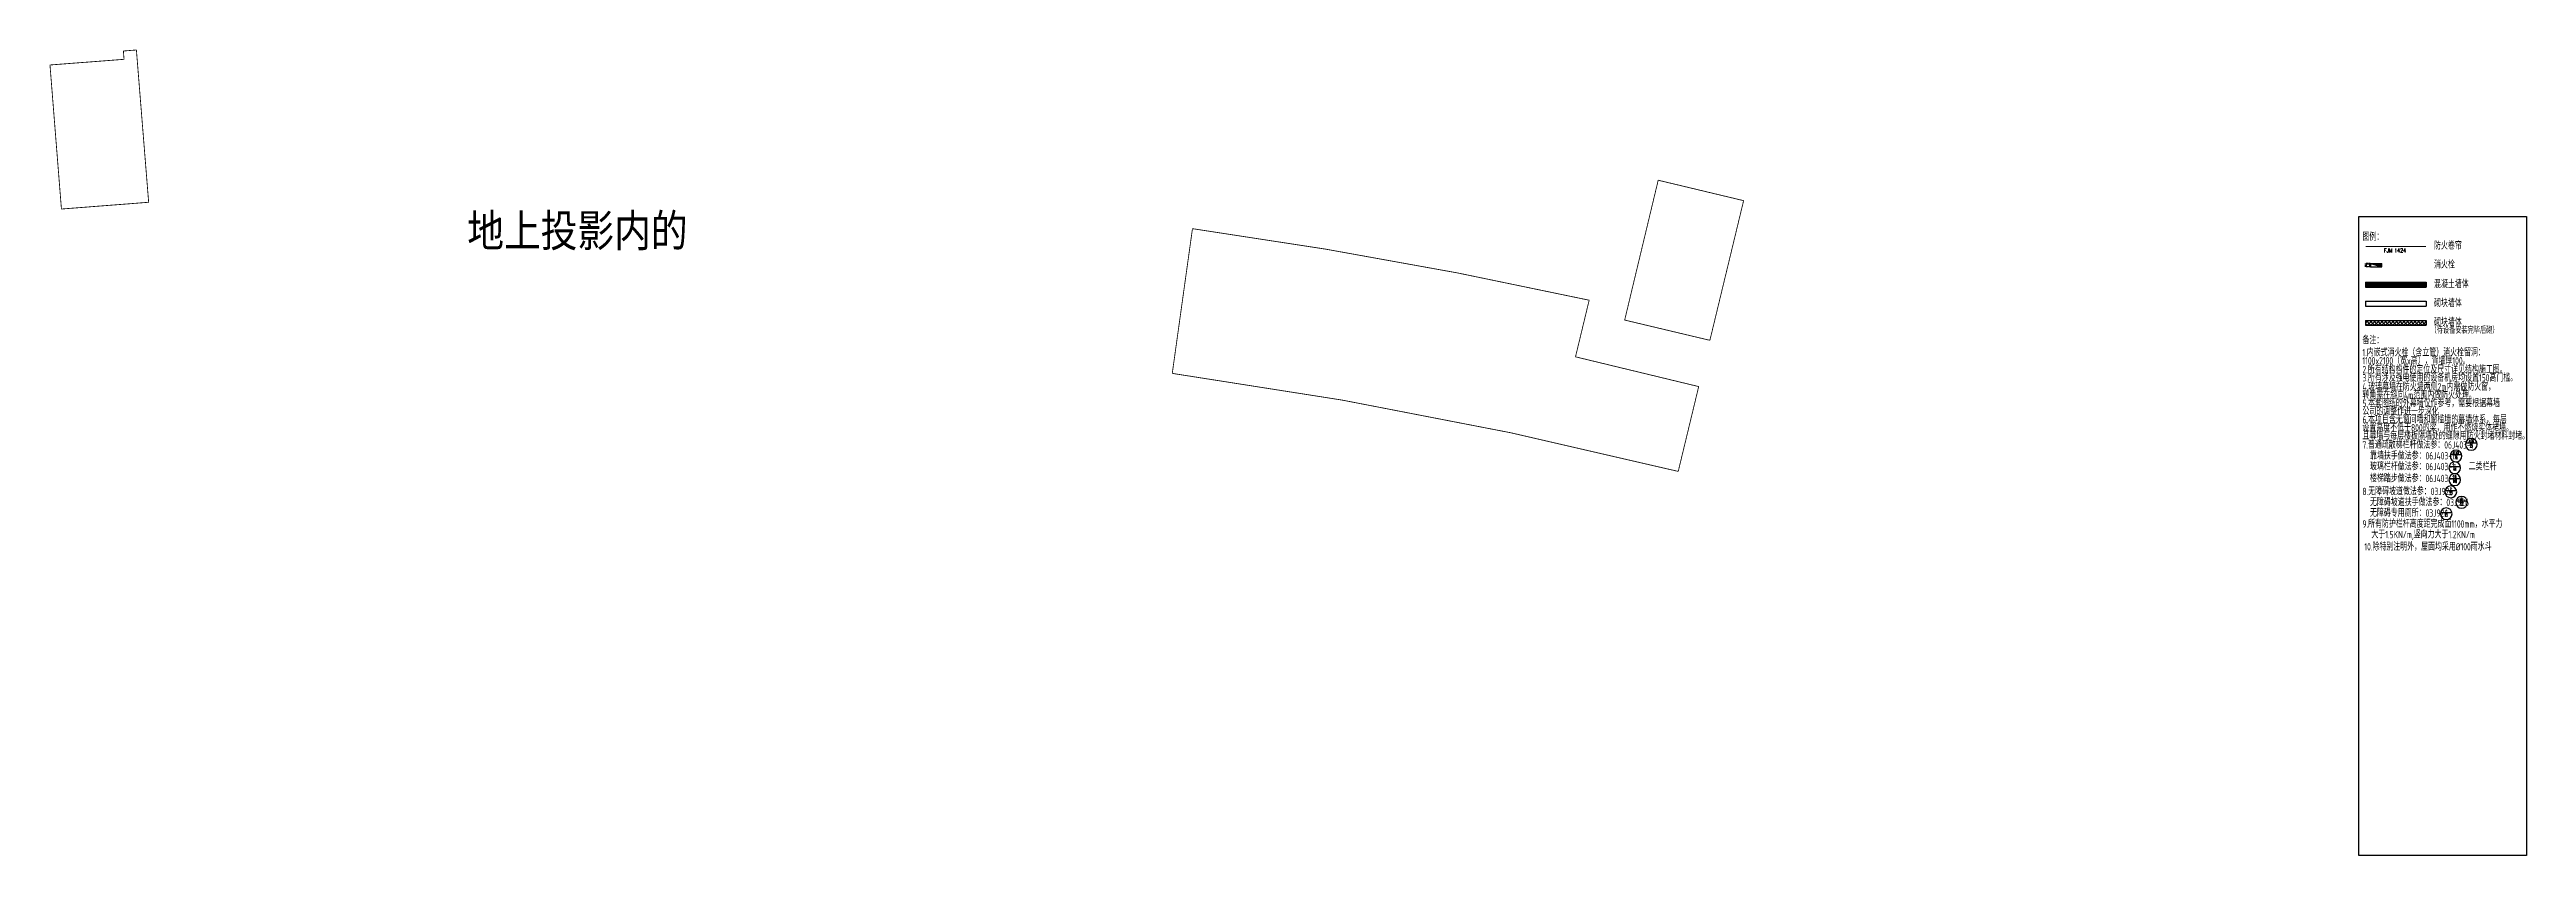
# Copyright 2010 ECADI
# Model space of a CAD drawing. Header units: millimetres. Extents: x 11536546 to 24947533, y -12764720 to -6308891.
# Drawn here: x 11536546 to 11688250, y -6426420 to -6377057 of the extents above; entities that cross this region are included whole.
import ezdxf
from ezdxf.enums import TextEntityAlignment as Align

# ---------------------------------------------------------------- set-up
doc = ezdxf.new("R2010")
doc.units = ezdxf.units.MM
doc.header["$LTSCALE"] = 10
doc.linetypes.add('DASHED2', pattern=[0.375, 0.25, -0.125])
doc.linetypes.add('HIDDEN', pattern=[0.375, 0.25, -0.125])
for name, color, linetype in [('A-DIMS-100', 1, 'Continuous'), ('A-EQPM', 55, 'Continuous'), ('A-HATH-GRAY', 8, 'Continuous'), ('A-STRS', 50, 'Continuous'), ('A-SYMB', 4, 'Continuous'), ('A-SYMB-AREA', 4, 'Continuous'), ('A-SYMB-DOOR', 3, 'Continuous'), ('A-SYMB-DOOR1', 3, 'Continuous'), ('A-SYMB-DOOR2', 3, 'Continuous'), ('A-SYMB-DOOR3', 3, 'Continuous'), ('A-SYMB-NAME', 4, 'Continuous'), ('A-WALL-CONC', 6, 'Continuous'), ('A2-RI-F5$0$面积', 6, 'Continuous')]:
    doc.layers.add(name, color=color, linetype=linetype)
doc.layers.add('A2-RI-F5$0$A-TEXT', color=4, linetype='Continuous', lineweight=9)
doc.styles.add('A2-RI-F5$0$HZTXT', font='hzs-1.shx', dxfattribs={"width": 0.7, "bigfont": 'hztxt.shx'})
doc.styles.add('ECADI', font='hzs.shx', dxfattribs={"width": 0.7, "bigfont": 'hztxt.shx'})
doc.styles.add('ECADI-TXT', font='simplex.shx', dxfattribs={"bigfont": 'hztxt.shx'})

# ---------------------------------------------------------------- blocks, each defined once
blk = doc.blocks.new('A2-RI-F5')
at = {"layer": 'A2-RI-F5$0$面积', "const_width": 50}
blk.add_lwpolyline([(11536573, -6378003), (11541109, -6377656), (11541069, -6377147), (11541866, -6377084), (11542616, -6386412), (11537274, -6386826)], close=True, dxfattribs=at)
blk.add_lwpolyline([(11638222, -6394864), (11633018, -6393626), (11635072, -6385061), (11640303, -6386313), (11638237, -6394867)], dxfattribs=at)
blk.add_lwpolyline([(11630843, -6392410, 0.0194025), (11606547, -6388028), (11605310, -6396892, -0.0265627), (11636298, -6402896), (11637552, -6397701), (11630007, -6395878)], format="xyb", close=True, dxfattribs=at)
at = {"layer": 'A2-RI-F5$0$A-TEXT', "style": 'A2-RI-F5$0$HZTXT'}
blk.add_text('地上投影内的', height=2250, dxfattribs=at).set_placement((11562129, -6389354))
blk = doc.blocks.new('ECADI-TAG-ROOM')
at = {"layer": 'A-SYMB-AREA', "style": 'ECADI', "width": 0.7}
blk.add_attdef('340M2', text='', height=2.5, dxfattribs=at).set_placement((7.2, -1.7), align=Align.MIDDLE_LEFT)
at = {"layer": 'A-SYMB-NAME', "style": 'ECADI', "width": 0.7}
blk.add_attdef('CHINESENAME', (-5.1, 0.1), '', height=4.5, dxfattribs=at)
blk = doc.blocks.new('ECADI-TAG-DOOR')
at = {"layer": 'A-SYMB-DOOR', "style": 'ECADI-TXT', "width": 0.7, "flags": 1}
for tag, p in [('洞口尺寸(宽X高)', (-6.4, 1.6)), ('备注', (-6.4, -1.2))]:
    blk.add_attdef(tag, p, '', height=2.5, dxfattribs=at)
at = {"layer": 'A-SYMB-DOOR', "style": 'ECADI-TXT', "width": 0.7}
for tag, p in [('门窗主编号1', (-6.4, 7.3)), ('门窗主编号2', (2.1, 7.3))]:
    blk.add_attdef(tag, p, '', height=2.5, dxfattribs=at)
at = {"layer": 'A-SYMB-DOOR1', "style": 'ECADI-TXT', "width": 0.7}
blk.add_attdef('门窗辅编号1', (-6.4, 4.4), '', height=2.5, dxfattribs=at)
at = {"layer": 'A-SYMB-DOOR2', "style": 'ECADI-TXT', "width": 0.7}
blk.add_attdef('门窗辅编号2', (-2.9, 4.4), '', height=2.5, dxfattribs=at)
at = {"layer": 'A-SYMB-DOOR3', "style": 'ECADI-TXT', "width": 0.7}
blk.add_attdef('门窗辅编号3', (2.3, 4.4), '', height=2.5, dxfattribs=at)
blk = doc.blocks.new('hydrant')
at = {"layer": 'A-EQPM'}
blk.add_hatch(color=256, dxfattribs=at).paths.add_polyline_path([(200, 0), (0, 0), (0, -700)])
for p, q in [((200, 0), (0, 0)), ((0, -700), (0, 0)), ((0, -700), (200, 0)), ((0, -700), (200, -700)), ((200, -700), (200, 0))]:
    blk.add_line(p, q, dxfattribs=at)
at = {"layer": 'A-EQPM', "linetype": 'HIDDEN', "lineweight": -2, "ltscale": 0.2}
for p, q in [((0, -700), (0, -1000)), ((200, -1000), (0, -1000)), ((200, -700), (200, -1000))]:
    blk.add_line(p, q, dxfattribs=at)
at = {"layer": 'A-EQPM'}
blk.add_circle((100, -850), 100, dxfattribs=at)
blk = doc.blocks.new('ECADI-TAG-DWGREF')
at = {"color": 1}
blk.add_line((-5.9, 1.1), (5.9, 1.1), dxfattribs=at)
blk.add_circle((0, 0), 6, dxfattribs=at)
at = {"style": 'ECADI-TXT', "width": 0.7}
blk.add_attdef('88-888', text='', height=2.5, dxfattribs=at).set_placement((0, 0.3), align=Align.TOP_CENTER)
blk.add_attdef('88', text='', height=2.5, dxfattribs=at).set_placement((0, 2.1), align=Align.CENTER)

msp = doc.modelspace()

# ---------------------------------------------------------------- hatches: boundary and pattern name
at = {"layer": 'A-HATH-GRAY'}
h = msp.add_hatch(dxfattribs=at)
h.set_pattern_fill('ANSI37', color=256, scale=50)
h.set_pattern_definition([(45, (123.6, 0), (-112.2532015, 112.2532015), []), (135, (123.6, 0), (-112.2532015, -112.2532015), [])])
h.paths.add_polyline_path([(11682099, -6393945), (11682099, -6393645), (11678401, -6393645), (11678401, -6393945)])

# ---------------------------------------------------------------- linework, layer by layer
at = {"layer": 'A-DIMS-100'}
msp.add_line((11682099, -6391312), (11682099, -6391612), dxfattribs=at)
at = {"layer": 'A-HATH-GRAY', "const_width": 300}
msp.add_lwpolyline([(11682099, -6391462), (11678401, -6391462)], dxfattribs=at)
at = {"layer": 'A-STRS', "linetype": 'DASHED2', "ltscale": 2.5, "const_width": 50}
msp.add_lwpolyline([(11678401, -6389117), (11682099, -6389117)], dxfattribs=at)
at = {"layer": 'A-WALL-CONC'}
for p, q in [((11678401, -6391312), (11678401, -6391612)), ((11678401, -6391312), (11682099, -6391312)), ((11678401, -6391612), (11682099, -6391612)), ((11678401, -6392479), (11678401, -6392779)), ((11678401, -6392479), (11682099, -6392479)), ((11678401, -6392779), (11682099, -6392779)), ((11682099, -6392479), (11682099, -6392779)), ((11678401, -6393645), (11678401, -6393945)), ((11678401, -6393645), (11682099, -6393645)), ((11678401, -6393945), (11682099, -6393945)), ((11682099, -6393645), (11682099, -6393945))]:
    msp.add_line(p, q, dxfattribs=at)
at = {"layer": 'Defpoints'}
msp.add_lwpolyline([(11677979, -6387285), (11688250, -6387285), (11688250, -6426420), (11677979, -6426420)], close=True, dxfattribs=at)

# ---------------------------------------------------------------- block references
msp.add_blockref('A2-RI-F5', (0, 0))
at = {"layer": 'A-EQPM', "rotation": 270}
msp.add_blockref('hydrant', (11679401, -6390166), dxfattribs=at)
at = {"layer": 'A-SYMB'}
ref = msp.add_blockref('ECADI-TAG-ROOM', (11678717, -6388770), dxfattribs=dict(at, xscale=100, yscale=100, zscale=100))
ref.add_attrib('CHINESENAME', '图例：', (11678204, -6388761), dxfattribs={"layer": 'A-SYMB-NAME', "height": 450, "style": 'ECADI', "width": 0.7})
ref = msp.add_blockref('ECADI-TAG-ROOM', (11683099, -6389311), dxfattribs=dict(at, xscale=100, yscale=100, zscale=100))
ref.add_attrib('CHINESENAME', '防火卷帘', (11682587, -6389302), dxfattribs={"layer": 'A-SYMB-NAME', "height": 450, "style": 'ECADI', "width": 0.7})
ref = msp.add_blockref('ECADI-TAG-ROOM', (11683099, -6390472), dxfattribs=dict(at, xscale=100, yscale=100, zscale=100))
ref.add_attrib('CHINESENAME', '消火栓', (11682587, -6390463), dxfattribs={"layer": 'A-SYMB-NAME', "height": 450, "style": 'ECADI', "width": 0.7})
ref = msp.add_blockref('ECADI-TAG-ROOM', (11683099, -6391669), dxfattribs=dict(at, xscale=100, yscale=100, zscale=100))
ref.add_attrib('CHINESENAME', '混凝土墙体', (11682587, -6391660), dxfattribs={"layer": 'A-SYMB-NAME', "height": 450, "style": 'ECADI', "width": 0.7})
ref = msp.add_blockref('ECADI-TAG-ROOM', (11683099, -6392835), dxfattribs=dict(at, xscale=100, yscale=100, zscale=100))
ref.add_attrib('CHINESENAME', '砌块墙体', (11682587, -6392826), dxfattribs={"layer": 'A-SYMB-NAME', "height": 450, "style": 'ECADI', "width": 0.7})
ref = msp.add_blockref('ECADI-TAG-ROOM', (11683099, -6394001), dxfattribs=dict(at, xscale=100, yscale=100, zscale=100))
ref.add_attrib('CHINESENAME', '砌块墙体', (11682587, -6393992), dxfattribs={"layer": 'A-SYMB-NAME', "height": 450, "style": 'ECADI', "width": 0.7})
ref.add_attrib('340M2', '（待设备安装完毕后砌）', dxfattribs={"layer": 'A-SYMB-AREA', "height": 400, "style": 'ECADI', "width": 0.7}).set_placement((11682379, -6394252), align=Align.MIDDLE_LEFT)
ref = msp.add_blockref('ECADI-TAG-ROOM', (11678717, -6395102), dxfattribs=dict(at, xscale=100, yscale=100, zscale=100))
ref.add_attrib('CHINESENAME', '备注：', (11678204, -6395094), dxfattribs={"layer": 'A-SYMB-NAME', "height": 450, "style": 'ECADI', "width": 0.7})
ref = msp.add_blockref('ECADI-TAG-ROOM', (11678717, -6395852), dxfattribs=dict(at, xscale=99.99999999999997, yscale=99.99999999999997, zscale=99.99999999999997))
ref.add_attrib('CHINESENAME', '1.内嵌式消火栓（含立管）消火栓留洞：', (11678204, -6395843), dxfattribs={"layer": 'A-SYMB-NAME', "height": 450, "style": 'ECADI', "width": 0.7})
ref = msp.add_blockref('ECADI-TAG-ROOM', (11678717, -6396352), dxfattribs=dict(at, xscale=99.99999999999997, yscale=99.99999999999997, zscale=99.99999999999997))
ref.add_attrib('CHINESENAME', '1100x2100（宽x高），背墙厚100。', (11678204, -6396343), dxfattribs={"layer": 'A-SYMB-NAME', "height": 450, "style": 'ECADI', "width": 0.7})
ref = msp.add_blockref('ECADI-TAG-ROOM', (11678717, -6396899), dxfattribs=dict(at, xscale=99.99999999999997, yscale=99.99999999999997, zscale=99.99999999999997))
ref.add_attrib('CHINESENAME', '2.所有结构构件的定位及尺寸详见结构施工图。', (11678204, -6396890), dxfattribs={"layer": 'A-SYMB-NAME', "height": 450, "style": 'ECADI', "width": 0.7})
ref = msp.add_blockref('ECADI-TAG-ROOM', (11678717, -6397399), dxfattribs=dict(at, xscale=99.99999999999997, yscale=99.99999999999997, zscale=99.99999999999997))
ref.add_attrib('CHINESENAME', '3.所有涉及强电使用的设备机房均设置150高门槛。', (11678204, -6397390), dxfattribs={"layer": 'A-SYMB-NAME', "height": 450, "style": 'ECADI', "width": 0.7})
ref = msp.add_blockref('ECADI-TAG-ROOM', (11678717, -6398456), dxfattribs=dict(at, xscale=99.99999999999997, yscale=99.99999999999997, zscale=99.99999999999997))
ref.add_attrib('CHINESENAME', '转角需在斜向4m范围内做防火处理。', (11678204, -6398447), dxfattribs={"layer": 'A-SYMB-NAME', "height": 450, "style": 'ECADI', "width": 0.7})
ref = msp.add_blockref('ECADI-TAG-ROOM', (11678717, -6397956), dxfattribs=dict(at, xscale=99.99999999999997, yscale=99.99999999999997, zscale=99.99999999999997))
ref.add_attrib('CHINESENAME', '4.玻璃幕墙在防火墙两侧2m内需做防火窗，', (11678204, -6397947), dxfattribs={"layer": 'A-SYMB-NAME', "height": 450, "style": 'ECADI', "width": 0.7})
ref = msp.add_blockref('ECADI-TAG-ROOM', (11678717, -6398956), dxfattribs=dict(at, xscale=99.99999999999997, yscale=99.99999999999997, zscale=99.99999999999997))
ref.add_attrib('CHINESENAME', '5.本套图纸的外幕墙仅作参考，需要根据幕墙', (11678204, -6398947), dxfattribs={"layer": 'A-SYMB-NAME', "height": 450, "style": 'ECADI', "width": 0.7})
ref = msp.add_blockref('ECADI-TAG-ROOM', (11678717, -6400455), dxfattribs=dict(at, xscale=99.99999999999997, yscale=99.99999999999997, zscale=99.99999999999997))
ref.add_attrib('CHINESENAME', '设置高度不低于800的梁，用作不燃烧实体裙墙。', (11678204, -6400446), dxfattribs={"layer": 'A-SYMB-NAME', "height": 450, "style": 'ECADI', "width": 0.7})
ref = msp.add_blockref('ECADI-TAG-ROOM', (11678717, -6399456), dxfattribs=dict(at, xscale=99.99999999999997, yscale=99.99999999999997, zscale=99.99999999999997))
ref.add_attrib('CHINESENAME', '公司的调整作进一步深化', (11678204, -6399447), dxfattribs={"layer": 'A-SYMB-NAME', "height": 450, "style": 'ECADI', "width": 0.7})
ref = msp.add_blockref('ECADI-TAG-ROOM', (11678717, -6399955), dxfattribs=dict(at, xscale=99.99999999999997, yscale=99.99999999999997, zscale=99.99999999999997))
ref.add_attrib('CHINESENAME', '6.本项目含无窗间墙和窗槛墙的幕墙体系，每层', (11678204, -6399946), dxfattribs={"layer": 'A-SYMB-NAME', "height": 450, "style": 'ECADI', "width": 0.7})
ref = msp.add_blockref('ECADI-TAG-ROOM', (11678717, -6400955), dxfattribs=dict(at, xscale=99.99999999999997, yscale=99.99999999999997, zscale=99.99999999999997))
ref.add_attrib('CHINESENAME', '且幕墙与每层楼板隔墙处的缝隙用防火封堵材料封堵。', (11678204, -6400946), dxfattribs={"layer": 'A-SYMB-NAME', "height": 450, "style": 'ECADI', "width": 0.7})
ref = msp.add_blockref('ECADI-TAG-ROOM', (11678717, -6401507), dxfattribs=dict(at, xscale=99.99999999999997, yscale=99.99999999999997, zscale=99.99999999999997))
ref.add_attrib('CHINESENAME', '7.普通疏散梯栏杆做法参：06J403-1', (11678204, -6401498), dxfattribs={"layer": 'A-SYMB-NAME', "height": 450, "style": 'ECADI', "width": 0.7})
ref = msp.add_blockref('ECADI-TAG-ROOM', (11679179, -6402174), dxfattribs=dict(at, xscale=99.99999999999997, yscale=99.99999999999997, zscale=99.99999999999997))
ref.add_attrib('CHINESENAME', '靠墙扶手做法参：06J403-1', (11678667, -6402165), dxfattribs={"layer": 'A-SYMB-NAME', "height": 450, "style": 'ECADI', "width": 0.7})
ref = msp.add_blockref('ECADI-TAG-DWGREF', (11683937, -6401952), dxfattribs=dict(at, xscale=-60, yscale=60, zscale=60))
ref.add_attrib('88-888', '76', dxfattribs={"layer": '0', "height": 210, "style": 'ECADI-TXT', "width": 0.4}).set_placement((11683937, -6401934), align=Align.TOP_CENTER)
ref.add_attrib('88', 'K10', dxfattribs={"layer": '0', "height": 150, "style": 'ECADI-TXT', "width": 0.7}).set_placement((11683934, -6401829), align=Align.CENTER)
ref = msp.add_blockref('ECADI-TAG-DWGREF', (11684870, -6401239), dxfattribs=dict(at, xscale=-60, yscale=60, zscale=60))
ref.add_attrib('88-888', '25', dxfattribs={"layer": '0', "height": 210, "style": 'ECADI-TXT', "width": 0.4}).set_placement((11684870, -6401220), align=Align.TOP_CENTER)
ref.add_attrib('88', 'A16', dxfattribs={"layer": '0', "height": 150, "style": 'ECADI-TXT', "width": 0.7}).set_placement((11684867, -6401116), align=Align.CENTER)
ref = msp.add_blockref('ECADI-TAG-ROOM', (11679179, -6403563), dxfattribs=dict(at, xscale=99.99999999999997, yscale=99.99999999999997, zscale=99.99999999999997))
ref.add_attrib('CHINESENAME', '楼梯踏步做法参：06J403-1', (11678667, -6403554), dxfattribs={"layer": 'A-SYMB-NAME', "height": 450, "style": 'ECADI', "width": 0.7})
ref = msp.add_blockref('ECADI-TAG-ROOM', (11679179, -6402831), dxfattribs=dict(at, xscale=99.99999999999997, yscale=99.99999999999997, zscale=99.99999999999997))
ref.add_attrib('CHINESENAME', '玻璃栏杆做法参：06J403-1    二类栏杆', (11678667, -6402822), dxfattribs={"layer": 'A-SYMB-NAME', "height": 450, "style": 'ECADI', "width": 0.7})
ref = msp.add_blockref('ECADI-TAG-DWGREF', (11683859, -6402674), dxfattribs=dict(at, xscale=-60, yscale=60, zscale=60))
ref.add_attrib('88-888', '44', dxfattribs={"layer": '0', "height": 210, "style": 'ECADI-TXT', "width": 0.4}).set_placement((11683859, -6402656), align=Align.TOP_CENTER)
ref.add_attrib('88', '-', dxfattribs={"layer": '0', "height": 150, "style": 'ECADI-TXT', "width": 0.7}).set_placement((11683856, -6402551), align=Align.CENTER)
ref = msp.add_blockref('ECADI-TAG-DWGREF', (11683859, -6403407), dxfattribs=dict(at, xscale=-60, yscale=60, zscale=60))
ref.add_attrib('88-888', '149', dxfattribs={"layer": '0', "height": 210, "style": 'ECADI-TXT', "width": 0.4}).set_placement((11683859, -6403388), align=Align.TOP_CENTER)
ref.add_attrib('88', '16', dxfattribs={"layer": '0', "height": 150, "style": 'ECADI-TXT', "width": 0.7}).set_placement((11683856, -6403284), align=Align.CENTER)
ref = msp.add_blockref('ECADI-TAG-ROOM', (11678717, -6404359), dxfattribs=dict(at, xscale=99.99999999999997, yscale=99.99999999999997, zscale=99.99999999999997))
ref.add_attrib('CHINESENAME', '8.无障碍坡道做法参：03J926', (11678204, -6404350), dxfattribs={"layer": 'A-SYMB-NAME', "height": 450, "style": 'ECADI', "width": 0.7})
ref = msp.add_blockref('ECADI-TAG-ROOM', (11679179, -6405025), dxfattribs=dict(at, xscale=99.99999999999997, yscale=99.99999999999997, zscale=99.99999999999997))
ref.add_attrib('CHINESENAME', '无障碍坡道扶手做法参：03J926', (11678667, -6405016), dxfattribs={"layer": 'A-SYMB-NAME', "height": 450, "style": 'ECADI', "width": 0.7})
ref = msp.add_blockref('ECADI-TAG-DWGREF', (11683616, -6404149), dxfattribs=dict(at, xscale=-60, yscale=60, zscale=60))
ref.add_attrib('88-888', '23', dxfattribs={"layer": '0', "height": 210, "style": 'ECADI-TXT', "width": 0.4}).set_placement((11683616, -6404130), align=Align.TOP_CENTER)
ref.add_attrib('88', '1', dxfattribs={"layer": '0', "height": 150, "style": 'ECADI-TXT', "width": 0.7}).set_placement((11683613, -6404026), align=Align.CENTER)
ref = msp.add_blockref('ECADI-TAG-DWGREF', (11684276, -6404790), dxfattribs=dict(at, xscale=-60, yscale=60, zscale=60))
ref.add_attrib('88-888', '23', dxfattribs={"layer": '0', "height": 210, "style": 'ECADI-TXT', "width": 0.4}).set_placement((11684276, -6404771), align=Align.TOP_CENTER)
ref.add_attrib('88', 'B', dxfattribs={"layer": '0', "height": 150, "style": 'ECADI-TXT', "width": 0.7}).set_placement((11684274, -6404667), align=Align.CENTER)
ref = msp.add_blockref('ECADI-TAG-ROOM', (11678717, -6406349), dxfattribs=dict(at, xscale=99.99999999999997, yscale=99.99999999999997, zscale=99.99999999999997))
ref.add_attrib('CHINESENAME', '9.所有防护栏杆高度距完成面1100mm，水平力', (11678204, -6406340), dxfattribs={"layer": 'A-SYMB-NAME', "height": 450, "style": 'ECADI', "width": 0.7})
ref = msp.add_blockref('ECADI-TAG-ROOM', (11679179, -6405682), dxfattribs=dict(at, xscale=99.99999999999997, yscale=99.99999999999997, zscale=99.99999999999997))
ref.add_attrib('CHINESENAME', '无障碍专用厕所：03J926', (11678667, -6405673), dxfattribs={"layer": 'A-SYMB-NAME', "height": 450, "style": 'ECADI', "width": 0.7})
ref = msp.add_blockref('ECADI-TAG-DWGREF', (11683337, -6405491), dxfattribs=dict(at, xscale=-60, yscale=60, zscale=60))
ref.add_attrib('88-888', '71', dxfattribs={"layer": '0', "height": 210, "style": 'ECADI-TXT', "width": 0.4}).set_placement((11683337, -6405472), align=Align.TOP_CENTER)
ref.add_attrib('88', '-', dxfattribs={"layer": '0', "height": 150, "style": 'ECADI-TXT', "width": 0.7}).set_placement((11683334, -6405367), align=Align.CENTER)
ref = msp.add_blockref('ECADI-TAG-ROOM', (11678836, -6407747), dxfattribs=dict(at, xscale=99.99999999999997, yscale=99.99999999999997, zscale=99.99999999999997))
ref.add_attrib('CHINESENAME', '10.除特别注明外，屋面均采用%%c100雨水斗', (11678323, -6407739), dxfattribs={"layer": 'A-SYMB-NAME', "height": 450, "style": 'ECADI', "width": 0.7})
ref = msp.add_blockref('ECADI-TAG-ROOM', (11679263, -6406997), dxfattribs=dict(at, xscale=99.99999999999997, yscale=99.99999999999997, zscale=99.99999999999997))
ref.add_attrib('CHINESENAME', '大于1.5KN/m,竖向力大于1.2KN/m', (11678750, -6406988), dxfattribs={"layer": 'A-SYMB-NAME', "height": 450, "style": 'ECADI', "width": 0.7})
at = {"layer": 'A-SYMB-DOOR'}
ref = msp.add_blockref('ECADI-TAG-DOOR', (11680280, -6390214), dxfattribs=dict(at, xscale=100, yscale=100, zscale=100))
ref.add_attrib('门窗主编号1', 'FJM', dxfattribs={"height": 250, "style": 'ECADI-TXT', "width": 0.7}).set_placement((11680050, -6389486), align=Align.RIGHT)
ref.add_attrib('门窗主编号2', '1424', (11680149, -6389490, 333), dxfattribs={"height": 250, "style": 'ECADI-TXT', "width": 0.7})

doc.saveas('drawing.dxf')
